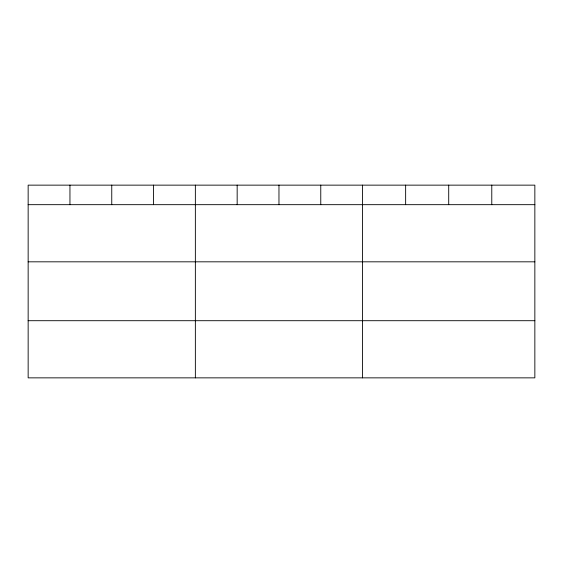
<?xml version="1.0" encoding="UTF-8"?>
<svg xmlns="http://www.w3.org/2000/svg" width="563" height="563" viewBox="0 0 563 563"><rect width="100%" height="100%" fill="white"/><g stroke="black" fill="none" stroke-linecap="round" stroke-linejoin="round"><path stroke-width="0.84" d="M534.85 204.672L534.85 377.857L28.15 377.857L28.15 185.143L534.85 185.143L534.85 204.672L28.15 204.672M28.15 261.823L534.85 261.823M28.15 320.706L534.85 320.706M491.78 185.143L491.78 204.672M448.711 185.143L448.711 204.672M405.641 185.143L405.641 204.672M362.572 185.143L362.572 377.857M320.769 185.143L320.769 204.672M278.966 185.143L278.966 204.672M237.164 185.143L237.164 204.672M195.361 185.143L195.361 377.857M153.558 185.143L153.558 204.672M111.756 185.143L111.756 204.672M69.953 185.143L69.953 204.672"/></g></svg>
